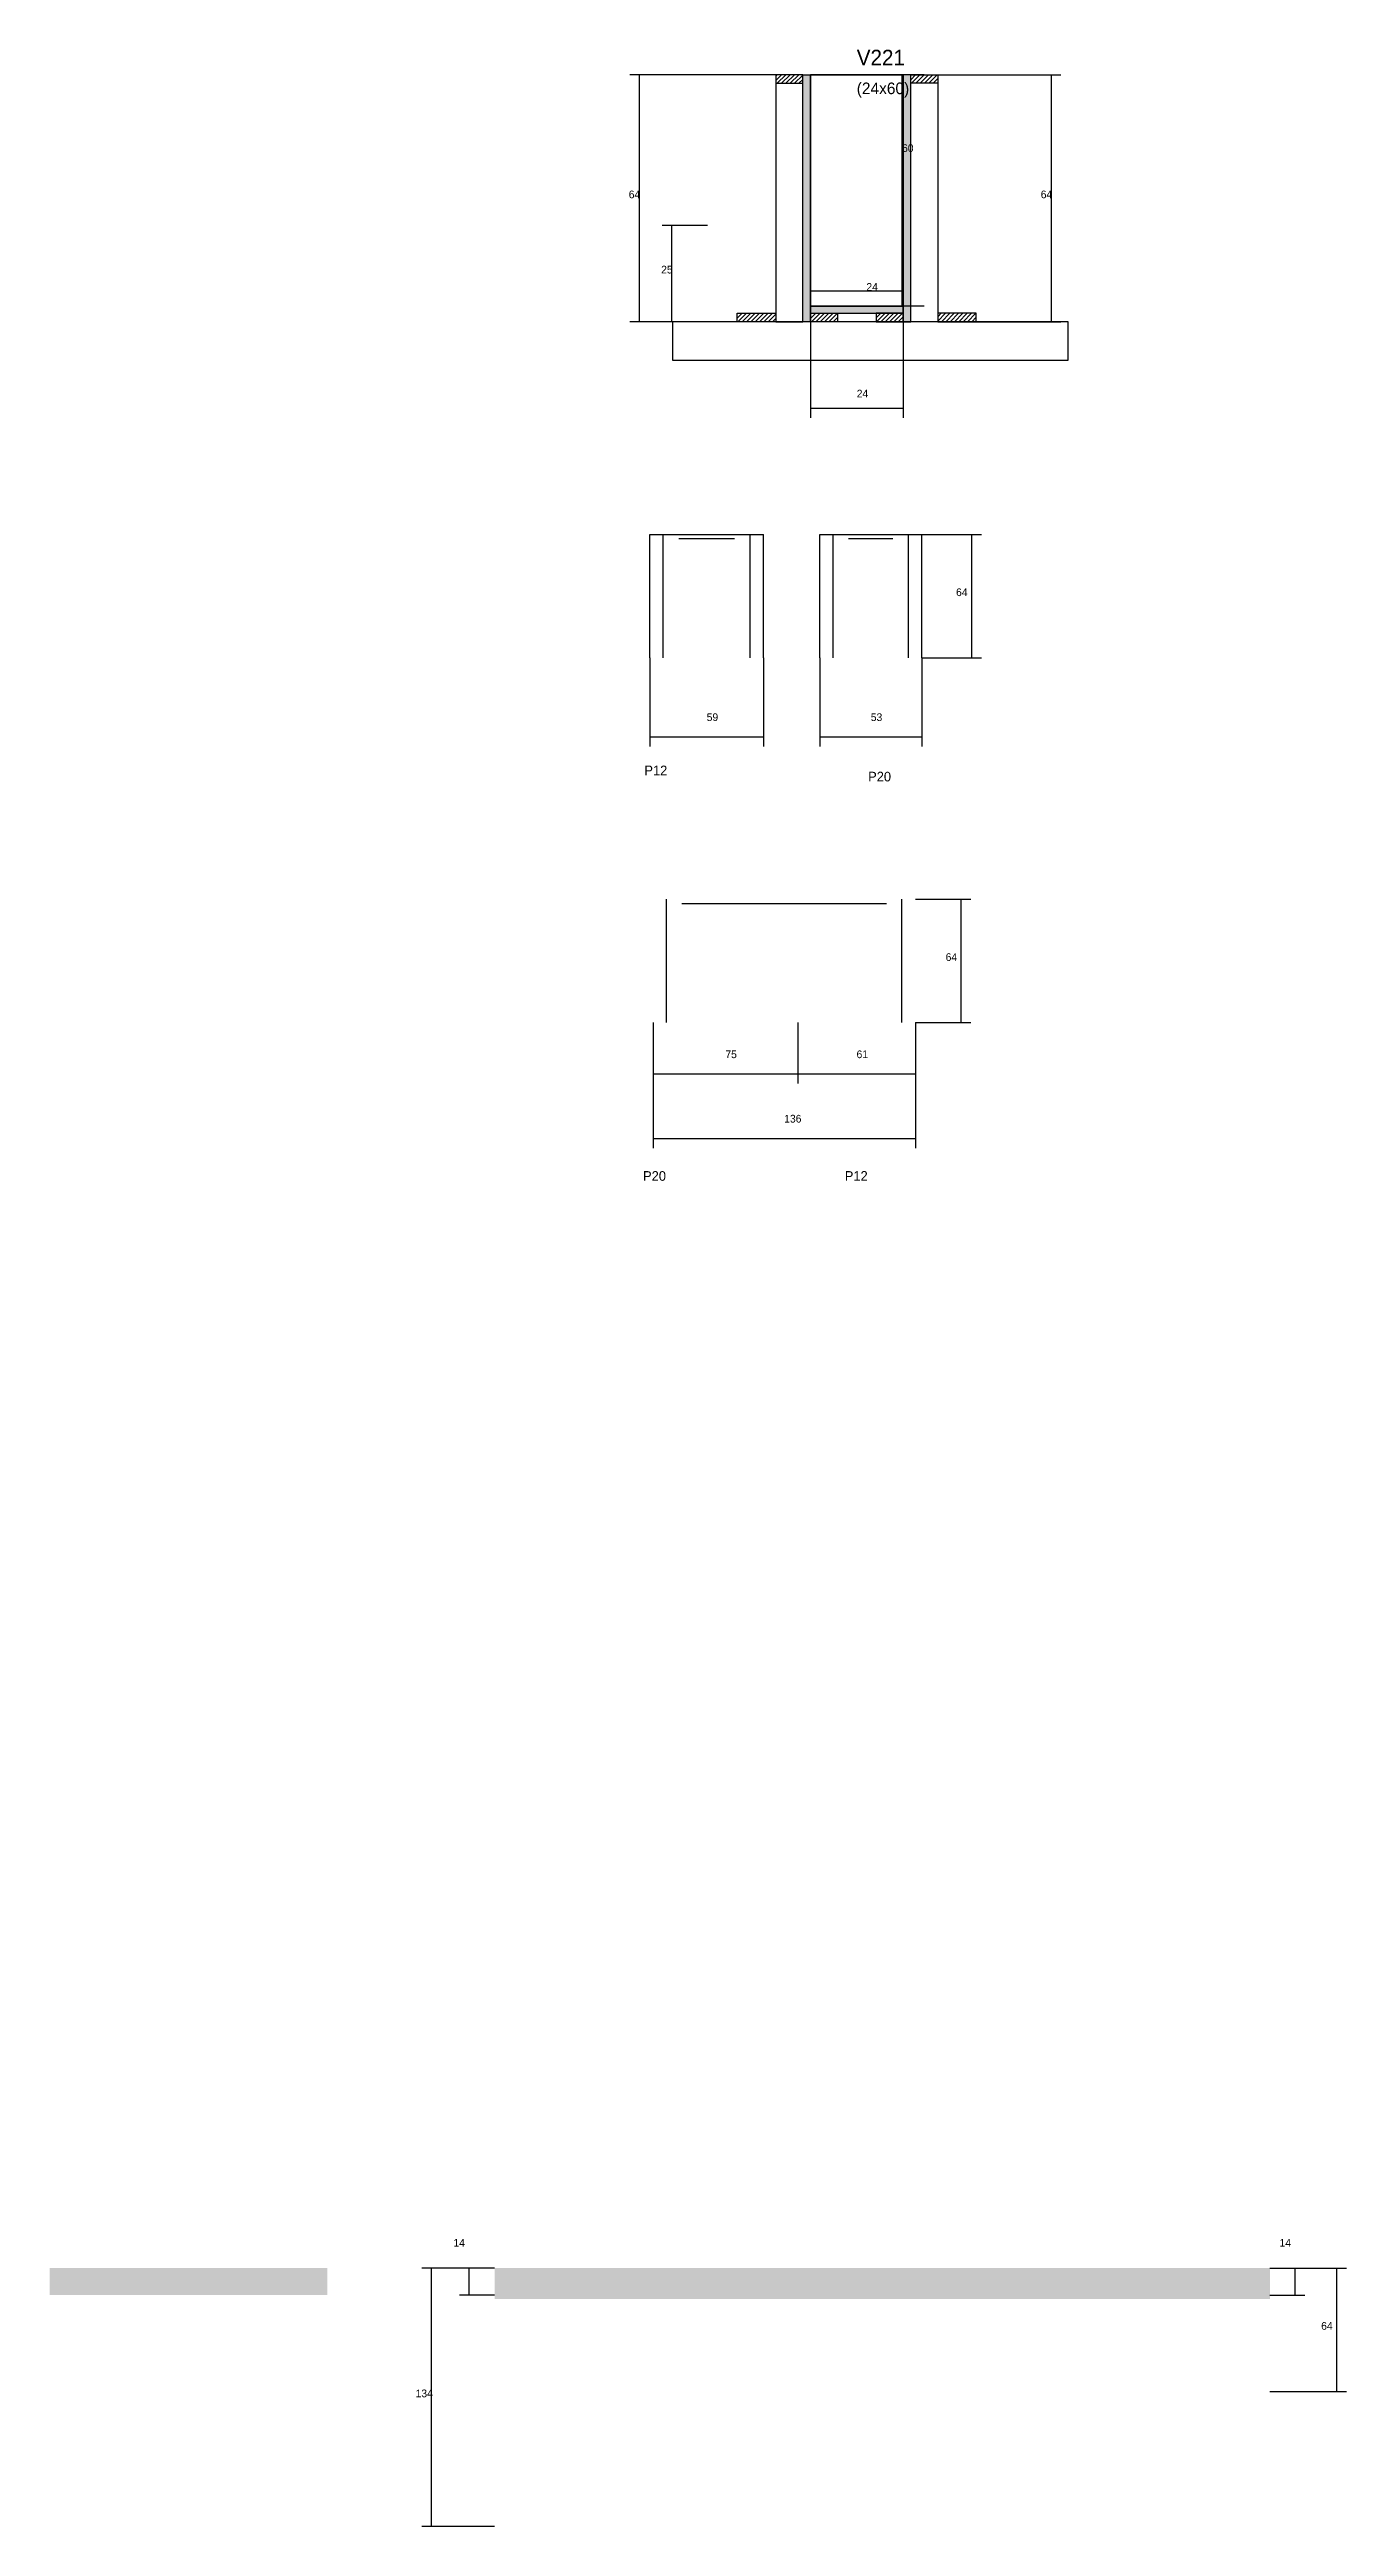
# Model space of a CAD drawing. Header units: metres. Extents: x 6601 to 7273, y 5579 to 6863.
import ezdxf

# ---------------------------------------------------------------- set-up
doc = ezdxf.new("R2010")
doc.units = ezdxf.units.M
for name, color, linetype in [('CONCRETO', 251, 'Continuous'), ('COTA', 241, 'Continuous'), ('Cota Seção (2x)', 4, 'Continuous'), ('Hachura', 253, 'Continuous'), ('Madeira', 126, 'Continuous'), ('NOMENCLATURA', 7, 'Continuous'), ('Painéis', 200, 'Continuous'), ('SARR_2.2x7', 40, 'Continuous'), ('Texto Seção', 7, 'Continuous')]:
    doc.layers.add(name, color=color, linetype=linetype)

msp = doc.modelspace()

# ---------------------------------------------------------------- hatches: boundary and pattern name
at = {"layer": 'COTA'}
h = msp.add_hatch(dxfattribs=at)
h.set_pattern_fill('AR-CONC', scale=0.03)
h.paths.add_polyline_path([(6744.9, 5698.8), (6744.9, 5712.8), (6744.9, 5712.8), (6600.9, 5712.8), (6600.9, 5712.8), (6600.9, 5698.8), (6600.9, 5698.8), (6744.9, 5698.8)])
h = msp.add_hatch(dxfattribs=at)
h.set_pattern_fill('AR-CONC', scale=0.03)
h.paths.add_polyline_path([(6831.6, 5696.8), (6831.6, 5712.8), (6831.6, 5712.8), (7233.6, 5712.8), (7233.6, 5712.8), (7233.6, 5696.8), (7233.6, 5696.8), (6831.6, 5696.8)])
at = {"layer": 'Hachura'}
h = msp.add_hatch(dxfattribs=at)
h.set_pattern_fill('ANSI31', scale=0.5)
h.paths.add_polyline_path([(6991.4, 6845.7), (6991.4, 6850.1), (6991.4, 6850.1), (6977.4, 6850.1), (6977.4, 6850.1), (6977.4, 6845.7), (6977.4, 6845.7), (6991.4, 6845.7)])
h = msp.add_hatch(color=8, dxfattribs=at)
h.dxf.hatch_style = 1
h.paths.add_polyline_path([(6991.4, 6850.1), (6995.4, 6850.1), (6995.4, 6850.1), (6995.4, 6722.1), (6995.4, 6722.1), (6991.4, 6722.1), (6991.4, 6722.1), (6991.4, 6850.1)])
h = msp.add_hatch(color=8, dxfattribs=at)
h.dxf.hatch_style = 1
h.paths.add_polyline_path([(7047.4, 6850.1), (7043.4, 6850.1), (7043.4, 6850.1), (7043.4, 6722.1), (7043.4, 6722.1), (7047.4, 6722.1), (7047.4, 6722.1), (7047.4, 6850.1)])
h = msp.add_hatch(dxfattribs=at)
h.set_pattern_fill('ANSI31', scale=0.5)
h.paths.add_polyline_path([(7047.4, 6845.7), (7047.4, 6850.1), (7047.4, 6850.1), (7061.4, 6850.1), (7061.4, 6850.1), (7061.4, 6845.7), (7061.4, 6845.7), (7047.4, 6845.7)])
h = msp.add_hatch(dxfattribs=at)
h.set_pattern_fill('ANSI31', scale=0.5)
h.paths.add_polyline_path([(6957.4, 6722.1), (6957.4, 6726.5), (6957.4, 6726.5), (6977.4, 6726.5), (6977.4, 6726.5), (6977.4, 6722.1), (6977.4, 6722.1), (6957.4, 6722.1)])
h = msp.add_hatch(color=8, dxfattribs=at)
h.dxf.hatch_style = 1
h.paths.add_polyline_path([(7043.4, 6726.5), (7043.4, 6730.1), (7043.4, 6730.1), (6995.4, 6730.1), (6995.4, 6730.1), (6995.4, 6726.5), (6995.4, 6726.5), (7043.4, 6726.5)])
h = msp.add_hatch(dxfattribs=at)
h.set_pattern_fill('ANSI31', scale=0.5)
h.paths.add_polyline_path([(6995.4, 6722.1), (6995.4, 6726.5), (6995.4, 6726.5), (7009.4, 6726.5), (7009.4, 6726.5), (7009.4, 6722.1), (7009.4, 6722.1), (6995.4, 6722.1)])
h = msp.add_hatch(dxfattribs=at)
h.set_pattern_fill('ANSI31', scale=0.5)
h.paths.add_polyline_path([(7043.4, 6722.1), (7043.4, 6726.5), (7043.4, 6726.5), (7029.4, 6726.5), (7029.4, 6726.5), (7029.4, 6722.1), (7029.4, 6722.1), (7043.4, 6722.1)])
h = msp.add_hatch(dxfattribs=at)
h.set_pattern_fill('ANSI31', scale=0.5)
h.paths.add_polyline_path([(7081.4, 6722.1), (7081.4, 6726.5), (7081.4, 6726.5), (7061.4, 6726.5), (7061.4, 6726.5), (7061.4, 6722.1), (7061.4, 6722.1), (7081.4, 6722.1)])

# ---------------------------------------------------------------- linework, layer by layer
at = {"layer": 'CONCRETO'}
for points in [[(6995.4, 6850.1), (6995.4, 6850.1), (7043.4, 6850.1), (7043.4, 6822.1), (7043.4, 6822.1), (7043.4, 6730.1), (6995.4, 6730.1), (6995.4, 6850.1)], [(6995.4, 6730.1), (7043.4, 6730.1), (7043.4, 6850.1), (6995.4, 6850.1)]]:
    msp.add_lwpolyline(points, close=True, dxfattribs=at)
at = {"layer": 'COTA'}
for p, q in [((6977.4, 6850.1), (6901.7, 6850.1)), ((6906.7, 6722.1), (6906.7, 6850.1)), ((7061.4, 6850.1), (7125.3, 6850.1)), ((7120.3, 6722.1), (7120.3, 6850.1)), ((6942.1, 6772), (6918.5, 6772)), ((6923.5, 6722.1), (6923.5, 6772)), ((6961.8, 6722.1), (6901.7, 6722.1)), ((6942.1, 6722.1), (6918.5, 6722.1)), ((6995.4, 6722.1), (6995.4, 6672.3)), ((7043.4, 6722.1), (7043.4, 6672.3)), ((7077, 6722.1), (7125.3, 6722.1)), ((6995.4, 6677.3), (7043.4, 6677.3)), ((7053.2, 6611.8), (7084, 6611.8)), ((7079, 6547.8), (7079, 6611.8)), ((6912.1, 6547.8), (6912.1, 6501.8)), ((6971.1, 6547.8), (6971.1, 6501.8)), ((7000.2, 6547.8), (7000.2, 6501.8)), ((7053.2, 6547.8), (7053.2, 6501.8)), ((7053.2, 6547.8), (7084, 6547.8)), ((6912.1, 6506.8), (6971.1, 6506.8)), ((7000.2, 6506.8), (7053.2, 6506.8)), ((7049.8, 6422.6), (7078.6, 6422.6)), ((7073.6, 6358.6), (7073.6, 6422.6)), ((6913.8, 6358.6), (6913.8, 6293.5)), ((6913.8, 6358.6), (6913.8, 6327.1)), ((6988.8, 6358.6), (6988.8, 6327.1)), ((6988.8, 6358.6), (6988.8, 6327.1)), ((7049.8, 6358.6), (7049.8, 6293.5)), ((7049.8, 6358.6), (7049.8, 6327.1)), ((7049.8, 6358.6), (7078.6, 6358.6)), ((6913.8, 6332.1), (6988.8, 6332.1)), ((6988.8, 6332.1), (7049.8, 6332.1)), ((6913.8, 6298.5), (7049.8, 6298.5)), ((6831.6, 5712.8), (6793.9, 5712.8)), ((6798.9, 5578.8), (6798.9, 5712.8)), ((6831.6, 5712.8), (6813.4, 5712.8)), ((6818.4, 5698.8), (6818.4, 5712.8)), ((7233.6, 5712.8), (7251.7, 5712.8)), ((7233.6, 5712.8), (7273.3, 5712.8)), ((7246.7, 5698.8), (7246.7, 5712.8)), ((7268.3, 5648.8), (7268.3, 5712.8)), ((6831.6, 5698.8), (6813.4, 5698.8)), ((7233.6, 5698.8), (7251.7, 5698.8)), ((7233.6, 5648.8), (7273.3, 5648.8)), ((6831.6, 5578.8), (6793.9, 5578.8))]:
    msp.add_line(p, q, dxfattribs=at)
at = {"layer": 'Cota Seção (2x)'}
for p, q in [((7054.4, 6850.1), (7037.9, 6850.1)), ((7042.9, 6730.1), (7042.9, 6850.1)), ((6995.4, 6722.1), (6995.4, 6743.1)), ((6995.4, 6738.1), (7043.4, 6738.1)), ((7043.4, 6722.1), (7043.4, 6743.1)), ((7054.4, 6730.1), (7037.9, 6730.1))]:
    msp.add_line(p, q, dxfattribs=at)
at = {"layer": 'Madeira'}
for points in [[(6991.4, 6845.7), (6991.4, 6850.1), (6977.4, 6850.1), (6977.4, 6845.7)], [(6991.4, 6850.1), (6977.4, 6850.1), (6977.4, 6722.1), (6991.4, 6722.1)], [(7047.4, 6845.7), (7047.4, 6850.1), (7061.4, 6850.1), (7061.4, 6845.7)], [(7047.4, 6850.1), (7061.4, 6850.1), (7061.4, 6722.1), (7047.4, 6722.1)], [(6923.9, 6702.1), (7129.1, 6702.1), (7129.1, 6722.1), (6923.9, 6722.1)], [(6957.4, 6722.1), (6957.4, 6726.5), (6977.4, 6726.5), (6977.4, 6722.1)], [(6995.4, 6722.1), (6995.4, 6726.5), (7009.4, 6726.5), (7009.4, 6722.1)], [(7043.4, 6722.1), (7043.4, 6726.5), (7029.4, 6726.5), (7029.4, 6722.1)], [(7081.4, 6722.1), (7081.4, 6726.5), (7061.4, 6726.5), (7061.4, 6722.1)]]:
    msp.add_lwpolyline(points, close=True, dxfattribs=at)
at = {"layer": 'Painéis'}
for p, q in [((6995.4, 6722.1), (6995.4, 6850.1)), ((7043.4, 6722.1), (7043.4, 6850.1)), ((6995.4, 6730.1), (7043.4, 6730.1)), ((6995.4, 6726.5), (6995.4, 6730.1)), ((7043.4, 6726.5), (7043.4, 6730.1)), ((6912.1, 6611.8), (6971.1, 6611.8)), ((6912.1, 6547.8), (6912.1, 6611.8)), ((6971.1, 6547.8), (6971.1, 6611.8)), ((7000.2, 6611.8), (7053.2, 6611.8)), ((7000.2, 6547.8), (7000.2, 6611.8)), ((7053.2, 6547.8), (7053.2, 6611.8))]:
    msp.add_line(p, q, dxfattribs=at)
for points in [[(6991.4, 6850.1), (6995.4, 6850.1), (6995.4, 6722.1), (6991.4, 6722.1)], [(7047.4, 6850.1), (7043.4, 6850.1), (7043.4, 6722.1), (7047.4, 6722.1)], [(7043.4, 6726.5), (7043.4, 6730.1), (6995.4, 6730.1), (6995.4, 6726.5)]]:
    msp.add_lwpolyline(points, close=True, dxfattribs=at)
at = {"layer": 'SARR_2.2x7'}
for p, q in [((6919.1, 6547.8), (6919.1, 6611.8)), ((6927.1, 6609.6), (6956.1, 6609.6)), ((6964.1, 6547.8), (6964.1, 6611.8)), ((7007.2, 6547.8), (7007.2, 6611.8)), ((7015.2, 6609.6), (7038.2, 6609.6)), ((7046.2, 6547.8), (7046.2, 6611.8)), ((6920.8, 6358.6), (6920.8, 6422.6)), ((7042.8, 6358.6), (7042.8, 6422.6)), ((6928.8, 6420.4), (6988.8, 6420.4)), ((6988.8, 6420.4), (7034.8, 6420.4))]:
    msp.add_line(p, q, dxfattribs=at)

# ---------------------------------------------------------------- texts
at = {"layer": 'COTA'}
for s, p in [('64', (6901.2, 6786.1)), ('64', (7114.8, 6786.1)), ('25', (6918, 6747.1)), ('24', (7019.4, 6682.8)), ('64', (7070.9, 6579.8)), ('59', (6941.6, 6515)), ('53', (7026.7, 6515)), ('64', (7065.5, 6390.6)), ('75', (6951.3, 6340.2)), ('61', (7019.3, 6340.2)), ('136', (6981.8, 6306.8)), ('14', (6810.3, 5723.9)), ('14', (7238.6, 5723.9)), ('64', (7260.2, 5680.8)), ('134', (6790.7, 5645.8))]:
    msp.add_text(s, height=4, dxfattribs=at).set_placement(p)
at = {"layer": 'Cota Seção (2x)'}
for s, p in [('60', (7042.9, 6810.1)), ('24', (7024.4, 6738.1))]:
    msp.add_text(s, height=4, dxfattribs=at).set_placement(p)
at = {"layer": 'NOMENCLATURA'}
for s, p in [('P12', (6909.3, 6486.9)), ('P20', (7025.3, 6483.7)), ('P20', (6908.6, 6276.6)), ('P12', (7013.2, 6276.6))]:
    msp.add_text(s, height=5, dxfattribs=at).set_placement(p)
at = {"layer": 'Texto Seção'}
for s, height, p in [('V221', 8, (7019.4, 6855.1)), ('(24x60)', 6, (7019.4, 6840.1))]:
    msp.add_text(s, height=height, dxfattribs=at).set_placement(p)

doc.saveas('drawing.dxf')
